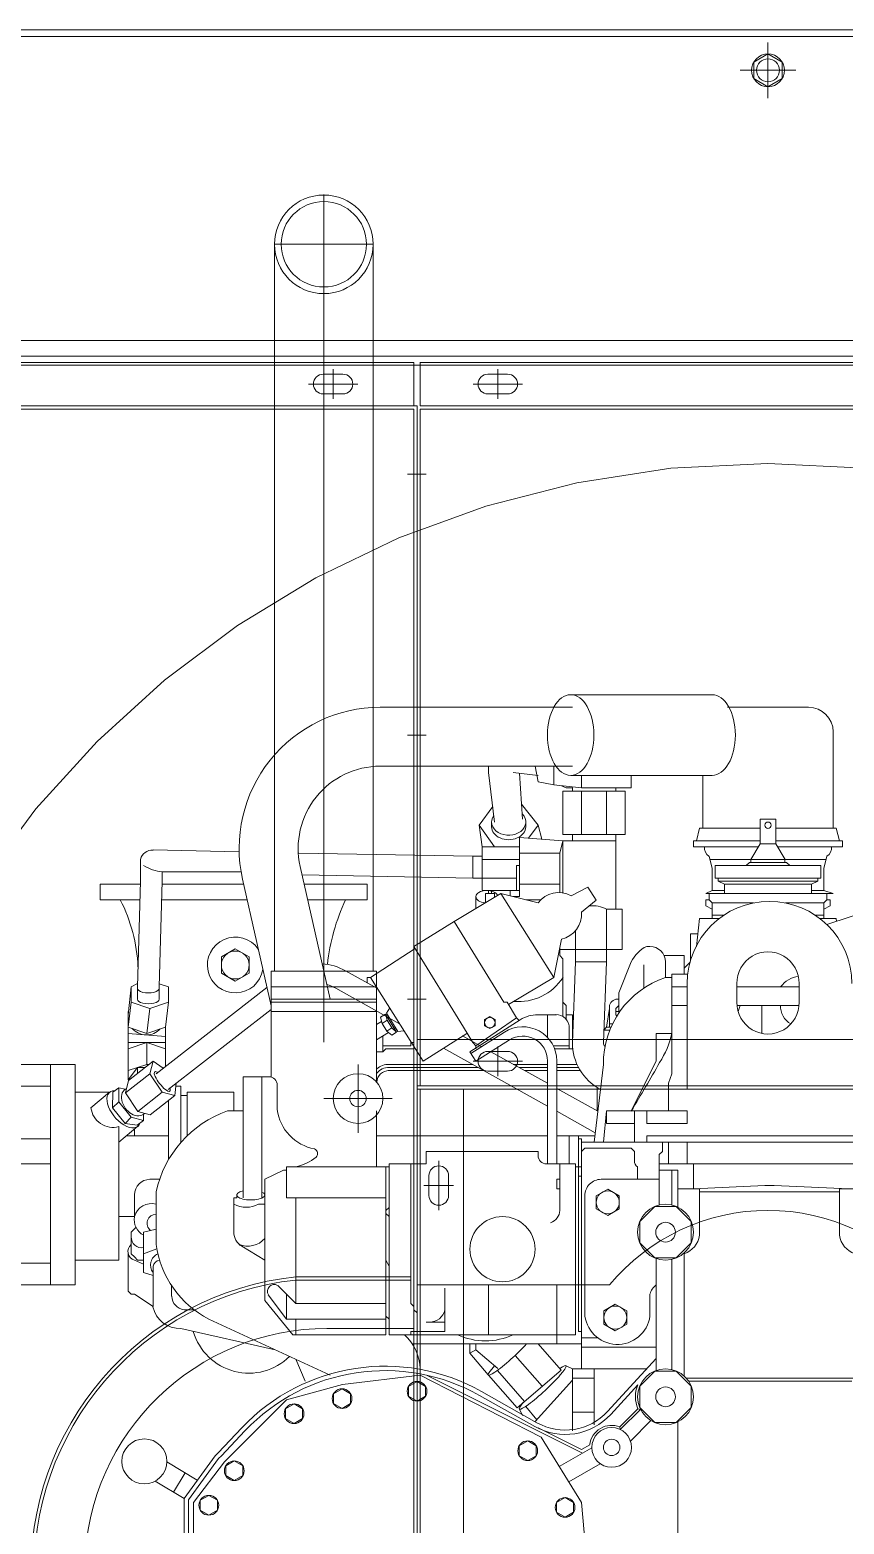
# Model space of a CAD drawing. Header units: metres. Extents: x 397906.3 to 397920.3, y 480840.8 to 480854.5.
# Drawn here: x 397917.403 to 397918.081, y 480842.768 to 480844.011 of the extents above; entities that cross this region are included whole.
import ezdxf

# ---------------------------------------------------------------- set-up
doc = ezdxf.new("R2010")
doc.units = ezdxf.units.M
doc.header["$MEASUREMENT"] = 0
for name, pattern in [('CENTER2', [1.125, 0.75, -0.125, 0.125, -0.125]), ('DASHEDX2', [1.5, 1, -0.5]), ('HIDDEN', [0.375, 0.25, -0.125])]:
    doc.linetypes.add(name, pattern=pattern)
for name, color, linetype, lineweight in [('02-ENGINE', 213, 'Continuous', 0), ('03-PIPA', 213, 'Continuous', 0), ('04-RADIATOR', 213, 'Continuous', 0), ('10-SKID-L', 213, 'Continuous', 0)]:
    doc.layers.add(name, color=color, linetype=linetype, lineweight=lineweight)

# ---------------------------------------------------------------- blocks, each defined once
blk = doc.blocks.new('WIP-Pump-F')
at = {"layer": '02-ENGINE'}
for p, q in [((-0.1937, 2.4589), (-0.0549, 2.4589)), ((-0.0396, 2.4467), (0.0398, 2.4467)), ((0.064, 2.4225), (0.064, 2.3278)), ((-0.2257, 2.3735), (-0.2287, 2.3888)), ((-0.2104, 2.3888), (-0.2104, 2.3705)), ((-0.1937, 2.3796), (-0.0549, 2.3796)), ((-0.1342, 2.3674), (-0.1342, 2.3796)), ((-0.2257, 2.3735), (-0.2104, 2.3705)), ((-0.2104, 2.3705), (-0.183, 2.3674)), ((-0.2013, 2.3217), (-0.2013, 2.3644)), ((-0.1403, 2.3644), (-0.2013, 2.3644)), ((-0.183, 2.3674), (-0.1342, 2.3674)), ((-0.183, 2.3217), (-0.183, 2.3644)), ((-0.1586, 2.3217), (-0.1586, 2.3644)), ((-0.1403, 2.3217), (-0.1403, 2.3644)), ((-0.244, 2.2607), (-0.244, 2.3187)), ((-0.244, 2.3187), (-0.2013, 2.3156)), ((-0.2013, 2.3217), (-0.1403, 2.3217)), ((-0.1494, 2.2485), (-0.1494, 2.3217)), ((-0.0671, 2.3278), (-0.0076, 2.3278)), ((0.0671, 2.3278), (0.0076, 2.3278)), ((-0.244, 2.3095), (-0.2806, 2.3095)), ((-0.2806, 2.2668), (-0.2806, 2.3095)), ((-0.244, 2.3034), (-0.2043, 2.3034)), ((-0.1494, 2.3156), (-0.2013, 2.3156)), ((-0.0732, 2.3156), (-0.0076, 2.3156)), ((-0.0732, 2.3095), (-0.0095, 2.3095)), ((0.0732, 2.3156), (0.0076, 2.3156)), ((0.0732, 2.3095), (0.0095, 2.3095)), ((-0.616, 2.276), (-0.616, 2.2973)), ((-0.2897, 2.3004), (-0.2897, 2.279)), ((-0.2897, 2.279), (-0.2897, 2.3004)), ((-0.2897, 2.3004), (-0.2806, 2.3004)), ((-0.2806, 2.2973), (-0.244, 2.2973)), ((-0.247, 2.2668), (-0.247, 2.2912)), ((-0.247, 2.2912), (-0.244, 2.2912)), ((-0.0549, 2.2882), (-0.0579, 2.3004)), ((-0.0572, 2.2973), (0.0572, 2.2973)), ((-0.0183, 2.2943), (0.0183, 2.2943)), ((0.0549, 2.2882), (0.0579, 2.3004)), ((-0.5947, 2.2851), (-0.5173, 2.2851)), ((-0.247, 2.279), (-0.2806, 2.279)), ((-0.247, 2.279), (-0.247, 2.2668)), ((0.0518, 2.279), (-0.0518, 2.279)), ((-0.0488, 2.276), (0.0488, 2.276)), ((0.0549, 2.2882), (0.0549, 2.2668)), ((-0.247, 2.2668), (-0.2806, 2.2668)), ((-0.2745, 2.2668), (-0.2745, 2.2638)), ((-0.2714, 2.2668), (-0.2714, 2.2638)), ((-0.061, 2.2638), (0.064, 2.2638)), ((-0.0579, 2.2638), (-0.0579, 2.2577)), ((-0.0549, 2.2668), (-0.0427, 2.2668)), ((-0.0427, 2.2729), (-0.0427, 2.2638)), ((-0.0427, 2.2729), (0.0427, 2.2729)), ((0.0427, 2.2729), (0.0427, 2.2638)), ((0.0549, 2.2668), (0.0427, 2.2668)), ((0.0579, 2.2638), (0.0579, 2.2577)), ((-0.1433, 2.2485), (-0.1586, 2.2485)), ((-0.1586, 2.1967), (-0.1586, 2.2485)), ((-0.1433, 2.2485), (-0.1433, 2.2089)), ((-0.061, 2.2577), (-0.0579, 2.2577)), ((-0.0579, 2.2577), (-0.0549, 2.2546)), ((0.0579, 2.2577), (0.0549, 2.2546)), ((0.0579, 2.2333), (0.1037, 2.2485)), ((-0.1891, 2.1967), (-0.1891, 2.2272)), ((-0.1433, 2.2089), (-0.2043, 2.2089)), ((-0.2013, 2.1997), (-0.2043, 2.2028)), ((-0.1159, 2.2119), (-0.1189, 2.2119)), ((-0.3843, 2.1875), (-0.4879, 2.1875)), ((-0.4879, 2.1875), (-0.4879, 2.1723)), ((-0.2013, 2.1429), (-0.2013, 2.1997)), ((-0.1921, 2.1174), (-0.1891, 2.1967)), ((-0.1891, 2.1967), (-0.1586, 2.1967)), ((-0.1616, 2.1174), (-0.1586, 2.1967)), ((-0.1464, 2.1662), (-0.1342, 2.1967)), ((-0.1006, 2.1967), (-0.1006, 2.1814)), ((-0.4879, 2.1723), (-0.3843, 2.1723)), ((-0.4879, 2.1723), (-0.4879, 2.1723)), ((-0.1006, 2.1814), (-0.0945, 2.1814)), ((-0.0793, 2.1723), (-0.0945, 2.1723)), ((-0.0793, 2.1753), (-0.0793, 2.0716)), ((-0.2013, 2.157), (-0.1982, 2.154)), ((-0.1464, 2.1662), (-0.1464, 2.1467)), ((-0.3757, 2.1454), (-0.3806, 2.1423)), ((-0.3806, 2.1424), (-0.3789, 2.1362)), ((-0.3646, 2.1277), (-0.3757, 2.1454)), ((-0.3757, 2.1454), (-0.374, 2.1393)), ((-0.3714, 2.1514), (-0.3746, 2.1462)), ((-0.3635, 2.1284), (-0.3746, 2.1462)), ((-0.3735, 2.1419), (-0.3724, 2.1427)), ((-0.2165, 2.1448), (-0.2165, 2.1226)), ((-0.1982, 2.154), (-0.1982, 2.1403)), ((-0.1555, 2.154), (-0.1555, 2.1326)), ((-0.1494, 2.1479), (-0.1464, 2.1479)), ((-0.0793, 2.154), (-0.0945, 2.154)), ((-0.5916, 2.094), (-0.5916, 2.1326)), ((-0.3843, 2.1351), (-0.3794, 2.1381)), ((-0.3843, 2.12), (-0.3726, 2.1274)), ((-0.3789, 2.1362), (-0.3742, 2.1288)), ((-0.374, 2.1393), (-0.3788, 2.1362)), ((-0.3693, 2.1319), (-0.3742, 2.1287)), ((-0.3694, 2.1246), (-0.3742, 2.1288)), ((-0.3693, 2.1319), (-0.374, 2.1393)), ((-0.3646, 2.1277), (-0.3694, 2.1246)), ((-0.3646, 2.1277), (-0.3693, 2.1319)), ((-0.3668, 2.1312), (-0.3657, 2.1319)), ((-0.3574, 2.1291), (-0.3635, 2.1284)), ((-0.1952, 2.1311), (-0.1952, 2.1113)), ((-0.1555, 2.1357), (-0.1527, 2.1357)), ((-0.6282, 2.1174), (-0.5916, 2.1174)), ((-0.5916, 2.1113), (-0.6099, 2.1174)), ((-0.3477, 2.1113), (-0.3477, 2.1174)), ((-0.1952, 2.1143), (-0.2104, 2.1143)), ((-0.1098, 2.1265), (-0.0945, 2.1265)), ((-0.1098, 2.1265), (-0.1098, 2.0991)), ((-0.6038, 2.0991), (-0.6069, 2.0869)), ((-0.5937, 2.0924), (-0.6038, 2.0991)), ((-0.3782, 2.1082), (-0.3843, 2.1082)), ((-0.3751, 2.1113), (-0.3782, 2.1082)), ((-0.3751, 2.1113), (-0.3477, 2.1113)), ((-0.1921, 2.1113), (-0.2095, 2.1113)), ((-0.1342, 2.0503), (-0.1098, 2.0991)), ((-0.7045, 1.8795), (-0.7045, 2.096)), ((-0.7045, 2.096), (-0.6801, 2.096)), ((-0.6801, 1.8795), (-0.6801, 2.096)), ((-0.5947, 2.0686), (-0.6069, 2.0869)), ((-0.4899, 2.0838), (-0.5154, 2.0838)), ((-0.5154, 2.0838), (-0.5154, 1.9649)), ((-0.4971, 2.0838), (-0.4971, 1.9649)), ((-0.1708, 2.0198), (-0.1616, 2.096)), ((-0.6278, 2.0802), (-0.6309, 2.068)), ((-0.6282, 2.0808), (-0.6278, 2.0802)), ((-0.5947, 2.0686), (-0.5825, 2.0655)), ((-0.581, 2.0776), (-0.5825, 2.0655)), ((-0.5764, 2.0747), (-0.5764, 2.0198)), ((-0.5703, 2.0686), (-0.5703, 2.0259)), ((-0.5703, 2.0686), (-0.5245, 2.0686)), ((-0.5245, 2.0686), (-0.5245, 2.0503)), ((-0.4818, 2.0758), (-0.4818, 2.0518)), ((-0.6187, 2.0497), (-0.6309, 2.068)), ((-0.5703, 2.0655), (-0.5764, 2.0655)), ((-0.6187, 2.0497), (-0.6065, 2.0466)), ((-0.5306, 2.0503), (-0.5154, 2.0503)), ((-0.3843, 1.9954), (-0.3843, 2.0503)), ((-0.1189, 2.0381), (-0.1189, 2.0503)), ((-0.0793, 2.0381), (-0.0793, 2.0503)), ((-0.6374, 1.9039), (-0.6374, 2.035)), ((-0.186, 1.8338), (-0.186, 2.0259)), ((-0.0793, 2.0381), (-0.1189, 2.0381)), ((-0.1189, 2.0259), (0.122, 2.0259)), ((-0.3355, 1.9984), (-0.3355, 2.0106)), ((-0.3355, 2.0106), (-0.2257, 2.0106)), ((-0.183, 2.0228), (-0.183, 1.8338)), ((-0.1311, 2.0106), (-0.1311, 2.0015)), ((-0.1067, 2.0076), (-0.1037, 2.0106)), ((-0.1037, 2.0106), (-0.1037, 2.0198)), ((-0.4727, 1.9954), (-0.3721, 1.9954)), ((-0.4727, 1.9954), (-0.4727, 1.9649)), ((-0.3721, 1.9984), (-0.3355, 1.9984)), ((-0.1281, 1.9954), (-0.1281, 1.9832)), ((-0.1067, 2.0076), (-0.1067, 1.9581)), ((-0.6069, 1.9832), (-0.5974, 1.9832)), ((-0.4757, 1.9923), (-0.4727, 1.9923)), ((-0.2043, 1.9832), (-0.2074, 1.9832)), ((-0.2074, 1.9832), (-0.2074, 1.974)), ((-0.0945, 1.9581), (-0.0945, 1.9923)), ((-0.6221, 1.9466), (-0.6221, 1.9679)), ((-0.6008, 1.971), (-0.6008, 1.9192)), ((-0.5215, 1.9679), (-0.5215, 1.9649)), ((-0.2074, 1.974), (-0.2043, 1.974)), ((-0.0671, 1.9283), (-0.0671, 1.9743)), ((0.0701, 1.9283), (0.0701, 1.9743)), ((-0.5245, 1.9649), (-0.5245, 1.9313)), ((-0.5245, 1.9649), (-0.5215, 1.9649)), ((-0.5001, 1.9588), (-0.494, 1.9588)), ((-0.4635, 1.8612), (-0.4635, 1.9649)), ((-0.6206, 1.9359), (-0.6252, 1.9313)), ((-0.5167, 1.9175), (-0.494, 1.9039)), ((-0.0823, 1.91), (-0.0823, 1.7902)), ((-0.6374, 1.9039), (-0.6801, 1.9039)), ((-0.6221, 1.9039), (-0.613, 1.9)), ((-0.1098, 1.9055), (-0.1098, 1.7956)), ((-0.0945, 1.7965), (-0.0945, 1.9046)), ((-0.5855, 1.8684), (-0.5855, 1.8787)), ((-0.4814, 1.8791), (-0.4635, 1.8612)), ((-0.4635, 1.8876), (-0.3507, 1.8876)), ((-0.4635, 1.8843), (-0.3507, 1.8843)), ((-0.2745, 1.8307), (-0.2745, 1.8795)), ((-0.2074, 1.8795), (-0.2074, 1.8216)), ((-0.494, 1.8643), (-0.4666, 1.8307)), ((-0.4906, 1.8698), (-0.4727, 1.846)), ((-0.4727, 1.8704), (-0.4727, 1.846)), ((-0.1159, 1.8704), (-0.1159, 1.849)), ((-0.4635, 1.8307), (-0.4635, 1.846)), ((-0.186, 1.8338), (-0.183, 1.8338)), ((-0.4637, 1.8066), (-0.4544, 1.785)), ((-0.2481, 1.8104), (-0.2216, 1.7802)), ((-0.1098, 1.8185), (-0.183, 1.8185)), ((-0.2657, 1.7956), (-0.2391, 1.7652)), ((-0.1921, 1.7972), (-0.1921, 1.7362)), ((-0.135, 1.7262), (-0.1149, 1.7463)), ((-0.1455, 1.7401), (-0.145, 1.7375)), ((-0.2049, 1.7014), (-0.173, 1.7197)), ((-0.5902, 1.7058), (-0.5603, 1.6878)), ((-0.1647, 1.704), (-0.1955, 1.6863)), ((-0.5837, 1.6761), (-0.5723, 1.695)), ((-0.6016, 1.6869), (-0.5733, 1.6699))]:
    blk.add_line(p, q, dxfattribs=at)
for points in [[(-0.1921, 2.4467), (-0.3807, 2.4467, 0.480625), (-0.5159, 2.2777), (-0.4879, 2.1536)], [(-0.1921, 2.3888), (-0.3807, 2.3888, 0.480625), (-0.4593, 2.2904), (-0.43, 2.1601)], [(-0.2104, 2.1814), (-0.2028, 2.219, 0.371944), (-0.183, 2.2455), (-0.1687, 2.2571), (-0.1769, 2.2699), (-0.1934, 2.2616, 0.371944), (-0.2257, 2.2546), (-0.2623, 2.2638)], [(-0.4378, 2.1949, -0.107226), (-0.4149, 2.1879), (-0.3834, 2.1704)], [(-0.4332, 2.1744, -0.064512), (-0.4244, 2.1709), (-0.3618, 2.136)], [(-0.2077, 2.1448), (-0.2259, 2.1448, 0.142638), (-0.2432, 2.1398), (-0.2928, 2.1082), (-0.2867, 2.0991)], [(-0.2074, 1.9984), (-0.2074, 2.0996, 0.591818), (-0.2586, 2.1278), (-0.2916, 2.1068)], [(-0.2165, 1.9984), (-0.2165, 2.0996, 0.591818), (-0.2537, 2.1201), (-0.2867, 2.0991)], [(-0.7045, 2.096), (-0.8112, 2.096), (-0.8112, 2.0655, -0.053419), (-0.7472, 2.0747), (-0.7045, 2.0747)], [(-0.1891, 1.9984), (-0.2176, 1.9984, -0.414214), (-0.2257, 2.0065), (-0.2257, 2.0106)], [(-0.1799, 1.8521), (-0.1799, 1.9671, -0.414214), (-0.1638, 1.9832), (-0.1067, 1.9832)], [(-0.7045, 1.8795), (-0.8112, 1.8795), (-0.8112, 1.91, 0.053419), (-0.7472, 1.9009), (-0.7045, 1.9009)], [(-0.5733, 1.5623), (-0.5733, 1.6698), (-0.5428, 1.7118), (-0.5398, 1.7148), (-0.5166, 1.7393, -0.343868), (-0.2812, 1.7749), (-0.2268, 1.7443, 0.348468), (-0.1575, 1.7553), (-0.1098, 1.8074)], [(-0.1278, 1.7814), (-0.1544, 1.7524, -0.348468), (-0.2289, 1.7405), (-0.2833, 1.7711, 0.343868), (-0.5135, 1.7363), (-0.5367, 1.7118), (-0.5396, 1.709), (-0.5691, 1.6685), (-0.5691, 1.5623)]]:
    blk.add_lwpolyline(points, format="xyb", dxfattribs=at)
for points in [[(-0.2745, 2.3827), (-0.2745, 2.3888)], [(-0.2684, 2.3339), (-0.2745, 2.3827)], [(-0.2501, 2.3827), (-0.2257, 2.3796)], [(-0.2409, 2.3369), (-0.2439, 2.3819)], [(-0.183, 2.3674), (-0.183, 2.3796)], [(-0.064, 2.3796), (-0.064, 2.3278)], [(-0.1982, 2.3674), (-0.2026, 2.3696)], [(-0.1921, 2.3674), (-0.1982, 2.3674)], [(-0.1921, 2.3674), (-0.1921, 2.3644)], [(-0.1494, 2.3674), (-0.1494, 2.3644)], [(-0.2703, 2.3493), (-0.2836, 2.3308)], [(-0.2257, 2.3308), (-0.2419, 2.3514)], [(-0.2714, 2.3339), (-0.2714, 2.3294)], [(-0.2379, 2.3339), (-0.2379, 2.3294)], [(0.0076, 2.3369), (-0.0076, 2.3369)], [(-0.0076, 2.3369), (-0.0076, 2.3126)], [(0.0076, 2.3369), (0.0076, 2.3126)], [(-0.2806, 2.3095), (-0.2836, 2.3308), (-0.2684, 2.3095)], [(-0.2222, 2.3171), (-0.2257, 2.3308), (-0.2353, 2.318)], [(-0.1921, 2.3156), (-0.1921, 2.3217)], [(-0.0671, 2.3278), (-0.0701, 2.3156)], [(0.0671, 2.3278), (0.0701, 2.3156)], [(-0.6038, 2.3065), (-0.5192, 2.3047)], [(-0.4605, 2.3034), (-0.2897, 2.3004)], [(-0.2013, 2.3156), (-0.2043, 2.3034), (-0.2043, 2.2647)], [(-0.2013, 2.2644), (-0.2013, 2.3156)], [(-0.0732, 2.3095), (-0.0732, 2.3156)], [(-0.0076, 2.3126), (-0.0168, 2.2973)], [(0.0076, 2.3126), (-0.0076, 2.3126)], [(0.0076, 2.3126), (0.0168, 2.2973)], [(0.0732, 2.3095), (0.0732, 2.3156)], [(0.0518, 2.2912), (-0.0518, 2.2912)], [(-0.0518, 2.2912), (-0.0518, 2.279)], [(-0.0183, 2.2943), (-0.0213, 2.2912)], [(-0.0167, 2.2973), (-0.0167, 2.2943)], [(0.0167, 2.2973), (0.0167, 2.2943)], [(0.0183, 2.2943), (0.0213, 2.2912)], [(0.0518, 2.2912), (0.0518, 2.279)], [(-0.6191, 2.1723), (-0.616, 2.276)], [(-0.5977, 2.1723), (-0.5947, 2.276), (-0.5947, 2.2851)], [(-0.4574, 2.2821), (-0.2897, 2.279)], [(-0.2897, 2.279), (-0.2806, 2.279)], [(-0.0549, 2.2882), (-0.0549, 2.2668), (-0.061, 2.2638)], [(-0.0488, 2.279), (-0.0488, 2.276)], [(-0.0427, 2.2729), (-0.0488, 2.276)], [(0.0427, 2.2729), (0.0488, 2.276)], [(0.0488, 2.279), (0.0488, 2.276)], [(-0.6161, 2.2729), (-0.6557, 2.2729)], [(-0.6557, 2.2729), (-0.6557, 2.2577)], [(-0.5148, 2.2729), (-0.5947, 2.2729)], [(-0.3934, 2.2729), (-0.4554, 2.2729)], [(-0.3934, 2.2729), (-0.3934, 2.2577)], [(-0.2623, 2.2638), (-0.308, 2.2363)], [(-0.2867, 2.2491), (-0.2867, 2.2607)], [(-0.2684, 2.2601), (-0.2684, 2.2638), (-0.2775, 2.2638), (-0.2775, 2.2547)], [(-0.2623, 2.2638), (-0.2104, 2.1814)], [(-0.2531, 2.2615), (-0.2531, 2.2668)], [(-0.2501, 2.2607), (-0.244, 2.2607)], [(-0.247, 2.2668), (-0.244, 2.2668)], [(-0.244, 2.2729), (-0.2043, 2.2729)], [(0.0549, 2.2668), (0.064, 2.2638)], [(-0.6166, 2.2577), (-0.6557, 2.2577)], [(-0.5947, 2.2577), (-0.5113, 2.2577)], [(-0.452, 2.2577), (-0.3934, 2.2577)], [(-0.2379, 2.2577), (-0.223, 2.2577)], [(-0.061, 2.2577), (-0.061, 2.2516), (-0.0549, 2.2485)], [(-0.0141, 2.2546), (-0.0549, 2.2546)], [(-0.0549, 2.2546), (-0.0549, 2.2394)], [(0.0549, 2.2546), (0.0171, 2.2546)], [(0.061, 2.2577), (0.061, 2.2516), (0.0549, 2.2485)], [(0.0549, 2.2546), (0.0549, 2.2394)], [(0.0579, 2.2577), (0.061, 2.2577)], [(-0.308, 2.2363), (-0.3477, 2.2119)], [(-0.308, 2.2363), (-0.2592, 2.157), (-0.2562, 2.157), (-0.247, 2.1418), (-0.2443, 2.1391)], [(-0.0671, 2.2394), (-0.0701, 2.2119)], [(-0.0478, 2.2394), (-0.0671, 2.2394)], [(-0.0435, 2.2424), (-0.0549, 2.2424)], [(0.0466, 2.2424), (0.0549, 2.2424)], [(0.0671, 2.2394), (0.0508, 2.2394)], [(0.0671, 2.2394), (0.0674, 2.2364)], [(-0.0762, 2.1973), (-0.0762, 2.2241), (-0.0688, 2.2241)], [(-0.3463, 2.2097), (-0.3903, 2.1814)], [(-0.2867, 2.1113), (-0.2867, 2.1143), (-0.2897, 2.1174), (-0.2989, 2.1326), (-0.3477, 2.2119)], [(-0.2043, 2.2028), (-0.2043, 2.2114)], [(-0.1019, 2.2028), (-0.0823, 2.2028), (-0.0823, 2.1845)], [(-0.3843, 2.1875), (-0.3843, 2.0786)], [(-0.122, 2.1936), (-0.122, 2.171)], [(-0.0765, 2.1964), (-0.0823, 2.1906)], [(-0.6282, 2.1448), (-0.6282, 2.1326), (-0.6099, 2.1265), (-0.5916, 2.1326), (-0.5886, 2.157), (-0.5886, 2.1723), (-0.5976, 2.175)], [(-0.6282, 2.1448), (-0.6252, 2.1723), (-0.6252, 2.157)], [(-0.6191, 2.1753), (-0.6252, 2.1723)], [(-0.6191, 2.1723), (-0.6191, 2.1601)], [(-0.6008, 2.0869), (-0.492, 2.1715)], [(-0.5977, 2.1723), (-0.5977, 2.1601)], [(-0.4879, 2.0838), (-0.4879, 2.1723)], [(-0.3934, 2.1814), (-0.3934, 2.176)], [(-0.3903, 2.1814), (-0.3934, 2.1814)], [(-0.3903, 2.1814), (-0.3385, 2.0991)], [(-0.2104, 2.1814), (-0.2548, 2.1548)], [(-0.0976, 2.0503), (-0.0976, 2.0777), (-0.0945, 2.0869), (-0.0945, 2.1845)], [(-0.0945, 2.1845), (-0.0788, 2.1845)], [(-0.0305, 2.157), (-0.0305, 2.1753)], [(0.0305, 2.1723), (-0.0305, 2.1723)], [(0.0305, 2.157), (0.0305, 2.1753)], [(-0.6282, 2.1326), (-0.6252, 2.157), (-0.6069, 2.1509)], [(-0.6099, 2.1265), (-0.6069, 2.1509), (-0.5886, 2.157)], [(-0.4879, 2.1601), (-0.3843, 2.1601)], [(-0.3843, 2.157), (-0.4879, 2.157)], [(-0.5916, 2.1235), (-0.6282, 2.1265), (-0.6282, 2.1479), (-0.6282, 2.1174), (-0.6282, 2.1265)], [(-0.5888, 2.0715), (-0.4879, 2.1499)], [(-0.4879, 2.1479), (-0.4361, 2.1479)], [(-0.4361, 2.1479), (-0.3843, 2.1479)], [(-0.2867, 2.1143), (-0.247, 2.1418)], [(-0.1982, 2.1448), (-0.1921, 2.1448)], [(-0.1921, 2.1448), (-0.1921, 2.1113)], [(-0.1586, 2.1326), (-0.1555, 2.1509)], [(-0.1464, 2.154), (-0.1494, 2.1509), (-0.1494, 2.1448), (-0.1483, 2.1437)], [(0.0304, 2.154), (-0.0305, 2.154)], [(-0.0294, 2.1481), (-0.0274, 2.154)], [(-0.0061, 2.1264), (-0.0061, 2.154)], [(-0.1541, 2.1326), (-0.1586, 2.1326), (-0.1612, 2.1296)], [(-0.1554, 2.1296), (-0.1612, 2.1296)], [(-0.6282, 2.0808), (-0.6282, 2.1113), (-0.6099, 2.1174), (-0.6099, 2.096), (-0.6077, 2.096)], [(-0.6282, 2.1113), (-0.6282, 2.1174), (-0.6282, 2.0899)], [(-0.3782, 2.1239), (-0.3782, 2.1082)], [(-0.3782, 2.1143), (-0.3507, 2.1143), (-0.3507, 2.1174), (-0.3477, 2.1174)], [(0.1555, 1.8795), (0.3477, 1.8795), (0.3477, 2.1204), (-0.3446, 2.1204), (-0.3446, 1.8795), (-0.1555, 1.8795)], [(-0.2958, 2.1265), (-0.3385, 2.0991)], [(-0.2999, 2.1239), (-0.2811, 2.1134)], [(-0.6282, 2.0808), (-0.6282, 2.1113)], [(-0.6278, 2.0802), (-0.6038, 2.0991)], [(-0.3185, 2.1119), (-0.2165, 2.0551)], [(-0.272, 2.1084), (-0.2165, 2.0775)], [(-0.6309, 2.068), (-0.6069, 2.0869)], [(-0.6282, 2.0899), (-0.6191, 2.093), (-0.6099, 2.096)], [(-0.6116, 2.093), (-0.6191, 2.093), (-0.6282, 2.0808)], [(-0.6191, 2.093), (-0.6191, 2.0869)], [(-0.279, 2.0899), (-0.3728, 2.0899)], [(-0.372, 2.096), (-0.29, 2.096)], [(-0.372, 2.093), (-0.2845, 2.093)], [(-0.372, 2.093), (-0.2845, 2.093)], [(-0.2501, 2.096), (-0.2165, 2.096)], [(-0.244, 2.093), (-0.2165, 2.093)], [(-0.2389, 2.0899), (-0.2165, 2.0899)], [(-0.2074, 2.096), (-0.1875, 2.096)], [(-0.2074, 2.093), (-0.186, 2.093)], [(-0.2074, 2.0899), (-0.1843, 2.0899)], [(-0.6801, 2.0686), (-0.6465, 2.0686)], [(-0.6465, 2.0686), (-0.6648, 2.0533)], [(-0.6374, 2.0594), (-0.6435, 2.0533), (-0.6434, 2.0686), (-0.6374, 2.0731)], [(-0.613, 2.0472), (-0.613, 2.0411), (-0.6252, 2.0442), (-0.6374, 2.0594), (-0.6374, 2.0731), (-0.6313, 2.0716)], [(-0.6187, 2.0497), (-0.5947, 2.0686)], [(-0.5764, 2.0747), (-0.5814, 2.0747)], [(-0.2074, 2.0724), (-0.1672, 2.05)], [(-0.1677, 2.0503), (-0.1677, 2.0734)], [(-0.6065, 2.0466), (-0.5825, 2.0655)], [(-0.5886, 2.0607), (-0.5886, 2.0025)], [(-0.6252, 2.0442), (-0.6313, 2.0381), (-0.6435, 2.0533)], [(-0.613, 2.0411), (-0.6194, 2.0364), (-0.6313, 2.0381)], [(-0.2074, 2.05), (-0.1697, 2.029)], [(-0.1586, 2.0503), (-0.1616, 2.0198)], [(-0.1311, 2.0381), (-0.1586, 2.0381), (-0.1586, 2.0503)], [(-0.0793, 2.0503), (-0.1586, 2.0503)], [(-0.1311, 2.0503), (-0.1311, 2.0198)], [(-0.6188, 2.0353), (-0.6374, 2.0198)], [(-0.63, 2.0259), (-0.5886, 2.0259)], [(-0.6221, 2.0259), (-0.6221, 2.0325)], [(-0.3843, 2.0259), (-0.2165, 2.0259)], [(-0.2074, 2.0259), (-0.1708, 2.0259)], [(-0.1952, 2.0259), (-0.1952, 1.9984)], [(-0.1189, 2.0259), (-0.1189, 2.0198)], [(-0.8112, 2.0228), (-0.7045, 2.0228)], [(-0.183, 2.0228), (-0.186, 2.0228), (-0.186, 1.9954)], [(0.3477, 2.0198), (-0.183, 2.0198)], [(-0.1311, 2.0106), (-0.1342, 2.0137), (-0.1799, 2.0137), (-0.183, 2.0106)], [(-0.0976, 2.0198), (-0.0976, 1.9984)], [(-0.0793, 2.0198), (-0.0793, 1.9984)], [(-0.7045, 1.9984), (-0.8112, 1.9984)], [(-0.3751, 1.9649), (-0.3751, 1.9954)], [(-0.3721, 1.8795), (-0.3721, 1.8307), (-0.3721, 1.9984)], [(-0.3446, 1.8521), (-0.3477, 1.8551), (-0.3477, 1.8582), (-0.3507, 1.8612), (-0.3507, 1.9984)], [(-0.2043, 1.9527), (-0.2043, 1.9984)], [(-0.1891, 1.9984), (-0.1891, 1.8307)], [(-0.1891, 1.9954), (-0.186, 1.9954)], [(-0.186, 1.9954), (-0.183, 1.9954)], [(0.1098, 1.9984), (-0.1067, 1.9984)], [(-0.003, 1.9771), (-0.0732, 1.974), (-0.0732, 1.9984)], [(-0.494, 1.9832), (-0.4757, 1.9923)], [(-0.494, 1.8643), (-0.494, 1.9832), (-0.494, 1.971)], [(-0.186, 1.9862), (-0.183, 1.9862)], [(-0.0884, 1.9559), (-0.0884, 1.9923), (-0.1067, 1.9923)], [(-0.0671, 1.974), (-0.0884, 1.974)], [(-0.0671, 1.971), (0.0701, 1.971)], [(-0.003, 1.9771), (0.0061, 1.9771), (0.0793, 1.974), (0.0915, 1.974), (0.0701, 1.974)], [(-0.3751, 1.9649), (-0.4727, 1.9649)], [(-0.3751, 1.9649), (-0.3751, 1.9283)], [(-0.3721, 1.9557), (-0.3751, 1.9527)], [(-0.6374, 1.9466), (-0.6221, 1.9466)], [(-0.3751, 1.9496), (-0.3721, 1.9466)], [(-0.6252, 1.9313), (-0.6252, 1.91), (-0.6221, 1.907), (-0.6191, 1.9039), (-0.613, 1.9039)], [(-0.6008, 1.9344), (-0.613, 1.9313), (-0.613, 1.91)], [(-0.613, 1.9313), (-0.613, 1.8917)], [(-0.3751, 1.8612), (-0.3751, 1.9283)], [(-0.6282, 1.9102), (-0.6282, 1.8734), (-0.6252, 1.8704), (-0.6221, 1.8704), (-0.6038, 1.8582)], [(-0.6001, 1.9151), (-0.613, 1.91), (-0.613, 1.8917), (-0.6038, 1.8887)], [(-0.6038, 1.8978), (-0.6038, 1.8582)], [(-0.3751, 1.9039), (-0.3721, 1.8978)], [(-0.7045, 1.8795), (-0.6801, 1.8795)], [(-0.3477, 1.8307), (-0.3477, 1.8856)], [(-0.3172, 1.8765), (-0.3172, 1.8429)], [(-0.5733, 1.8551), (-0.5635, 1.8551)], [(-0.3751, 1.8612), (-0.4635, 1.8612)], [(-0.3751, 1.846), (-0.3751, 1.8612)], [(-0.3751, 1.849), (-0.3721, 1.846)], [(-0.5764, 1.8368), (-0.4838, 1.8159)], [(-0.5489, 1.846), (-0.43, 1.7911)], [(-0.3751, 1.846), (-0.4727, 1.846)], [(-0.3477, 1.8368), (-0.433, 1.8368)], [(-0.3751, 1.846), (-0.3751, 1.8307)], [(-0.3507, 1.8307), (-0.3507, 1.8338), (-0.3172, 1.8338), (-0.3172, 1.8429), (-0.3355, 1.8429)], [(-0.3507, 1.8307), (-0.3507, 1.8338)], [(-0.183, 1.7972), (-0.183, 1.8338)], [(-0.3751, 1.8307), (-0.4666, 1.8307)], [(-0.1891, 1.8307), (-0.3721, 1.8307)], [(-0.3492, 1.8216), (-0.183, 1.8216)], [(-0.2746, 1.7914), (-0.2929, 1.8127), (-0.2929, 1.8216)], [(-0.2654, 1.7975), (-0.2868, 1.8158), (-0.2868, 1.8216)], [(-0.2257, 1.8216), (-0.2032, 1.7959), (-0.2464, 1.759), (-0.2745, 1.7911)], [(-0.1672, 1.8277), (-0.183, 1.8277)], [(-0.2929, 1.8127), (-0.2868, 1.8158)], [(-0.183, 1.666), (-0.2226, 1.7301), (-0.3416, 1.7911), (-0.4178, 1.7819), (-0.4727, 1.7667), (-0.5337, 1.7057), (-0.5642, 1.666), (-0.5642, 1.4953), (-0.4727, 1.3977), (-0.3416, 1.3733), (-0.2501, 1.4129), (-0.1708, 1.5258), (-0.183, 1.666), (-0.183, 1.666)], [(-0.1822, 1.7144), (-0.3353, 1.791)], [(-0.1982, 1.8002), (-0.1921, 1.7972)], [(-0.1192, 1.7972), (-0.1921, 1.7972)], [(-0.1708, 1.7972), (-0.1708, 1.7423)], [(-0.1921, 1.786), (-0.2287, 1.7453)], [(-0.1708, 1.788), (-0.1921, 1.788)], [(0.0832, 1.788), (-0.0802, 1.788)], [(-0.0778, 1.785), (0.0823, 1.785)], [(-0.2377, 1.7603), (-0.2271, 1.7471)], [(-0.244, 1.7575), (-0.2409, 1.7514)], [(-0.1708, 1.7545), (-0.1921, 1.7545)], [(-0.1455, 1.7401), (-0.1278, 1.7579)], [(-0.145, 1.7375), (-0.1251, 1.7574), (-0.1278, 1.7579)], [(-0.2257, 1.7392), (-0.183, 1.7179), (-0.175, 1.7227)], [(-0.0884, 1.3214), (-0.0884, 1.7453)], [(-0.4727, 1.3977), (-0.3416, 1.3733), (-0.2501, 1.4129), (-0.1708, 1.5258), (-0.183, 1.666), (-0.2226, 1.7301)]]:
    blk.add_lwpolyline(points, dxfattribs=at)
for points in [[(-0.5093, 2.2015), (-0.523, 2.2095), (-0.5367, 2.2015), (-0.5367, 2.1857), (-0.523, 2.1778), (-0.5093, 2.1857)], [(-0.2679, 2.14), (-0.2731, 2.1429), (-0.2782, 2.14), (-0.2782, 2.134), (-0.2731, 2.1311), (-0.2679, 2.134)], [(-0.1461, 1.9541), (-0.1573, 1.9476), (-0.1686, 1.9541), (-0.1686, 1.9671), (-0.1573, 1.9736), (-0.1461, 1.9671)], [(-0.0754, 1.9418), (-0.0902, 1.9566), (-0.1111, 1.9566), (-0.1258, 1.9418), (-0.1258, 1.9209), (-0.1111, 1.9061), (-0.0902, 1.9061), (-0.0754, 1.9209)], [(-0.1386, 1.8409), (-0.1499, 1.8344), (-0.1611, 1.8409), (-0.1611, 1.854), (-0.1499, 1.8605), (-0.1386, 1.854)], [(-0.0754, 1.7802), (-0.0902, 1.7949), (-0.1111, 1.7949), (-0.1258, 1.7802), (-0.1258, 1.7593), (-0.1111, 1.7445), (-0.0902, 1.7445), (-0.0754, 1.7593)], [(-0.4182, 1.7776), (-0.4265, 1.7727), (-0.4265, 1.763), (-0.4182, 1.7582), (-0.4098, 1.763), (-0.4098, 1.7727)], [(-0.3446, 1.7848), (-0.353, 1.7799), (-0.353, 1.7702), (-0.3446, 1.7654), (-0.3362, 1.7702), (-0.3362, 1.7799)], [(-0.4653, 1.7628), (-0.4737, 1.7579), (-0.4737, 1.7483), (-0.4653, 1.7434), (-0.4569, 1.7483), (-0.4569, 1.7579)], [(-0.2359, 1.7264), (-0.2443, 1.7216), (-0.2443, 1.7119), (-0.2359, 1.7071), (-0.2275, 1.7119), (-0.2275, 1.7216)], [(-0.524, 1.7068), (-0.5324, 1.702), (-0.5324, 1.6923), (-0.524, 1.6874), (-0.5156, 1.6923), (-0.5156, 1.702)], [(-0.549, 1.6729), (-0.5574, 1.6681), (-0.5574, 1.6584), (-0.549, 1.6536), (-0.5406, 1.6584), (-0.5406, 1.6681)], [(-0.1992, 1.6708), (-0.2076, 1.666), (-0.2076, 1.6563), (-0.1992, 1.6514), (-0.1908, 1.6563), (-0.1908, 1.666)]]:
    blk.add_lwpolyline(points, close=True, dxfattribs=at)
at = {"layer": '02-ENGINE', "linetype": 'CENTER2', "ltscale": 10}
for points in [[(-0.4025, 2.0289), (-0.4025, 2.096)], [(-0.4361, 2.0625), (-0.369, 2.0625)]]:
    blk.add_lwpolyline(points, dxfattribs=at)
at = {"layer": '02-ENGINE', "linetype": 'DASHEDX2', "ltscale": 50}
blk.add_circle((0, 1.7545), 0.9315, dxfattribs=at)
at = {"layer": '02-ENGINE'}
for centre, radius in [((0, 2.3308), 0.00314), ((-0.523, 2.1936), 0.0137), ((-0.2731, 2.137), 0.00513), ((-0.4025, 2.0625), 0.0244), ((-0.4025, 2.0625), 0.00806), ((-0.1573, 1.9606), 0.0113), ((-0.1006, 1.9313), 0.0274), ((-0.2607, 1.9146), 0.032), ((-0.1006, 1.9313), 0.00968), ((-0.1499, 1.8475), 0.0113), ((-0.1006, 1.7697), 0.0274), ((-0.4182, 1.7679), 0.00968), ((-0.3446, 1.7751), 0.00968), ((-0.1006, 1.7697), 0.00968), ((-0.4653, 1.7531), 0.00968), ((-0.1535, 1.72), 0.0195), ((-0.6123, 1.7063), 0.0221), ((-0.2359, 1.7168), 0.00968), ((-0.1535, 1.72), 0.00806), ((-0.524, 1.6971), 0.00968), ((-0.549, 1.6632), 0.00968), ((-0.1992, 1.6611), 0.00968)]:
    blk.add_circle(centre, radius, dxfattribs=at)
for centre, radius, start, end in [((0.0398, 2.4225), 0.0242, 0, 90), ((-0.6042, 2.2943), 0.0122, 88.0896, 165.7075), ((-0.0518, 2.3091), 0.0107, 177.8151, 235.1067), ((0.0518, 2.3091), 0.0107, 304.8933, 2.1849), ((-0.5901, 2.3293), 0.0445, 239.0362, 264.0939), ((-0.7793, 2.1847), 0.1609, 2.4926, 26.9662), ((-0.2272, 2.1705), 0.2068, 155.0666, 173.4063), ((-0.1719, 2.2237), 0.0281, 61.6979, 96.9267), ((0.0015, 2.1753), 0.0808, 0, 180), ((-0.523, 2.1936), 0.0274, 34.7346, 350.6262), ((-0.1058, 2.1835), 0.0313, 114.8439, 155.1561), ((-0.1159, 2.1967), 0.0152, 0, 90), ((0, 2.176), 0.0305, 358.6776, 181.3224), ((-0.2451, 2.21), 0.0524, 265.0119, 326.8834), ((-0.0724, 2.0968), 0.0892, 108.4349, 180.4897), ((0.0351, 2.1538), 0.0293, 100.4726, 140.8446), ((-0.1473, 2.1516), 0.00857, 83.7761, 163.6041), ((0, 2.1563), 0.0305, 178.6776, 1.3224), ((-0.2081, 2.1319), 0.013, 356.692, 91.8247), ((0.0326, 2.1534), 0.0204, 178.4152, 240.1439), ((-0.6103, 2.1436), 0.0186, 221.4716, 317.2134), ((-0.1403, 2.1174), 0.0518, 180, 241.9275), ((-0.1566, 2.1174), 0.00503, 180.4864, 227.2772), ((-0.1776, 2.1441), 0.0849, 327.0117, 348.0849), ((-1.9557, 3.1468), 2.1261, 328.9525, 330.4362), ((-0.4899, 2.0758), 0.00806, 0, 90), ((-0.3724, 2.0781), 0.0179, 88.175, 131.242), ((-0.3724, 2.0781), 0.0149, 88.175, 142.5918), ((-0.3724, 2.0781), 0.0118, 88.175, 177.4937), ((-0.6432, 2.0559), 0.0217, 186.8719, 285.7078), ((-0.4951, 1.9482), 0.1081, 109.1951, 167.812), ((-0.4371, 2.0573), 0.045, 187.0017, 259.6425), ((-0.4472, 2.0084), 0.00501, 317.4249, 67.319), ((-0.4751, 2.0453), 0.0512, 283.0494, 308.1203), ((-0.1247, 2.0009), 0.00645, 174.6439, 238.4862), ((-0.6065, 1.9676), 0.0156, 91.3001, 178.6999), ((-0.6053, 1.942), 0.0174, 74.7449, 164.7449), ((-0.5123, 1.9817), 0.0259, 241.9275, 298.0725), ((-0.2184, 1.9538), 0.0142, 290.5466, 355.7136), ((0, 1.7509), 0.2018, 39.5978, 140.4022), ((-0.6053, 1.9435), 0.017, 169.6952, 243.4349), ((-0.6009, 1.9401), 0.00878, 89.2017, 233.5545), ((-0.6146, 1.9266), 0.0106, 179.0504, 278.5777), ((-0.5084, 1.9313), 0.0161, 180, 239.0362), ((-0.5104, 1.939), 0.0214, 244.9611, 320.0636), ((-0.0898, 1.9317), 0.0229, 288.9307, 351.4582), ((0.0928, 1.9317), 0.0229, 188.5418, 251.0693), ((-0.6197, 1.9123), 0.00874, 128.5197, 254.1001), ((-0.594, 1.8989), 0.0122, 114.5066, 216.6242), ((-0.5048, 1.9322), 0.0968, 187.7241, 242.8983), ((-0.5956, 1.8956), 0.00849, 102.3384, 165.0186), ((-0.4325, 1.5981), 0.2911, 96.1133, 268.8643), ((-0.4325, 1.5981), 0.2879, 96.182, 269.4845), ((-0.4847, 1.8732), 0.00676, 60.9736, 210.122), ((-0.0991, 1.8658), 0.0174, 127.875, 164.7449), ((-0.5714, 1.8691), 0.0141, 183.006, 262.1844), ((-0.5775, 1.8637), 0.0269, 191.8887, 272.3614), ((-0.3326, 1.8588), 0.0159, 270.6877, 346.6319), ((-0.1478, 1.8533), 0.0322, 182.1818, 352.3656), ((-0.4325, 1.5981), 0.2387, 90, 266.34), ((-0.5097, 1.8497), 0.0568, 196.2613, 314.7982), ((-0.3899, 1.7954), 0.0484, 2.0638, 46.8241), ((-0.2775, 1.8894), 0.0648, 244.9424, 295.0576), ((-0.1006, 1.7697), 0.0296, 156.7121, 203.6403), ((-0.1535, 1.72), 0.0217, 68.2899, 172.6175)]:
    blk.add_arc(centre, radius, start, end, dxfattribs=at)
blk.add_ellipse((-0.1937, 2.4193), major_axis=(0, 0.0396), ratio=0.576923, dxfattribs=at)
for centre, major_axis, ratio, start_param, end_param in [((-0.0549, 2.4193), (0, 0.0396), 0.576923, 3.141593, 6.283185), ((-0.2546, 2.3339), (-0.0168, 0), 0.76457, 5.759487, 10.068779), ((-0.2546, 2.3294), (-0.0168, 0), 0.76457, 0, 3.141593), ((-0.276, 2.2607), (-0.0107, 0), 0.571429, 3.325007, 7.719338), ((-0.6084, 2.1707), (-0.0107, 0), 0.428571, 0, 3.141593), ((-0.6084, 2.1601), (-0.0107, 0), 0.428571, 0, 3.141593), ((-0.5947, 2.0792), (-0.00747, 0.00949), 0.276405, 5.651962, 10.054268), ((-0.6326, 2.0519), (-0.0139, 0.0166), 0.534635, -0.447923, 3.453895), ((-0.6221, 2.0594), (-0.0091, 0.0122), 0.72111, 6.121904, 9.532652), ((-0.5078, 1.9679), (-0.0137, 0), 0.362233, 5.30142, 10.104452), ((-0.2525, 1.8111), (-0.022, -0.02), 0.114746, 5.415068, 8.528259), ((-0.2211, 1.7789), (-0.0229, -0.0213), 0.118361, 5.596296, 10.082618)]:
    blk.add_ellipse(centre, major_axis=major_axis, ratio=ratio, start_param=start_param, end_param=end_param, dxfattribs=at)
at = {"layer": '03-PIPA'}
blk.add_line((-0.4845, 2.9011), (-0.3877, 2.9011), dxfattribs=at)
at = {"layer": '03-PIPA', "linetype": 'CENTER2', "ltscale": 30}
blk.add_lwpolyline([(-0.4361, 2.118), (-0.4361, 2.9499)], dxfattribs=at)
at = {"layer": '03-PIPA'}
for points in [[(-0.4845, 2.1875), (-0.4845, 2.9011)], [(-0.3877, 2.1875), (-0.3877, 2.9011)]]:
    blk.add_lwpolyline(points, dxfattribs=at)
for radius in [0.0484, 0.0419]:
    blk.add_circle((-0.4361, 2.9011), radius, dxfattribs=at)
at = {"layer": '04-RADIATOR', "linetype": 'CENTER2', "ltscale": 10}
for p, q in [((-0.4269, 2.7494), (-0.4269, 2.7784)), ((-0.2653, 2.7494), (-0.2653, 2.7784)), ((-0.4028, 2.7639), (-0.4511, 2.7639)), ((-0.2411, 2.7639), (-0.2895, 2.7639)), ((-0.2653, 2.0846), (-0.2653, 2.1136)), ((-0.2411, 2.0991), (-0.2895, 2.0991)), ((-0.3233, 1.9529), (-0.3233, 2.0013)), ((-0.3378, 1.9771), (-0.3087, 1.9771))]:
    blk.add_line(p, q, dxfattribs=at)
at = {"layer": '04-RADIATOR'}
blk.add_line((0.3477, 2.7425), (-0.3416, 2.7425), dxfattribs=at)
at = {"layer": '04-RADIATOR', "linetype": 'HIDDEN', "ltscale": 100}
blk.add_line((-0.3414, 0.7696), (-0.3414, 2.0716), dxfattribs=at)
at = {"layer": '04-RADIATOR'}
for points in [[(1.1619, 2.8066), (-1.1589, 2.8066)], [(-0.9909, 2.7425), (-0.9909, 2.7852), (-0.3477, 2.7852)], [(-0.3477, 2.7852), (-0.3477, 2.7425)], [(-0.3417, 2.7852), (0.3444, 2.7852), (0.3444, 2.7425)], [(-0.3416, 2.7425), (-0.3416, 2.7852)], [(-0.3446, 2.0716), (-0.3446, 2.7029), (-0.3446, 2.7425), (-1.0399, 2.7425)], [(-0.3446, 2.7029), (-0.3446, 0.7664)], [(-0.3538, 2.6755), (-0.3355, 2.6755)], [(0.3477, 2.0716), (-0.3446, 2.0716)], [(-0.2989, 2.0716), (-0.2989, 0.7694)]]:
    blk.add_lwpolyline(points, dxfattribs=at)
at = {"layer": '04-RADIATOR', "linetype": 'HIDDEN', "ltscale": 100}
for points in [[(1.107, 2.7913), (-1.1048, 2.7913)], [(1.107, 2.7824), (-1.1048, 2.7824)], [(-0.3478, 2.0716), (-0.3478, 2.7029), (-0.3478, 2.7393), (-0.9909, 2.7393), (-0.9909, 0.7696), (-0.3478, 0.7696)], [(-0.3414, 2.0749), (-0.3414, 2.7393), (0.3444, 2.7393), (0.3444, 2.0749), (-0.3446, 2.0749)], [(-0.3478, 2.7029), (-0.3478, 0.7696)], [(-0.3538, 2.4193), (-0.3355, 2.4193)], [(-0.3538, 2.1601), (-0.3355, 2.1601)]]:
    blk.add_lwpolyline(points, dxfattribs=at)
at = {"layer": '04-RADIATOR'}
for points in [[(-0.4366, 2.7736, 1), (-0.4366, 2.7542), (-0.4173, 2.7542, 1), (-0.4173, 2.7736)], [(-0.275, 2.7736, 1), (-0.275, 2.7542), (-0.2556, 2.7542, 1), (-0.2556, 2.7736)], [(-0.275, 2.1088, 1), (-0.275, 2.0894), (-0.2556, 2.0894, 1), (-0.2556, 2.1088)], [(-0.3136, 1.9868, 1), (-0.3329, 1.9868), (-0.3329, 1.9674, 1), (-0.3136, 1.9674)]]:
    blk.add_lwpolyline(points, format="xyb", close=True, dxfattribs=at)
at = {"layer": '10-SKID-L'}
blk.add_lwpolyline([(1.107, 3.1115), (-1.1048, 3.1115)], dxfattribs=at)
at = {"layer": '10-SKID-L', "linetype": 'HIDDEN', "ltscale": 100}
blk.add_lwpolyline([(1.107, 3.1051), (-1.1048, 3.1051)], dxfattribs=at)
at = {"layer": '10-SKID-L', "linetype": 'CENTER2', "ltscale": 20}
for points in [[(0, 3.0993), (0, 3.0445)], [(0.0274, 3.0719), (-0.0274, 3.0719)]]:
    blk.add_lwpolyline(points, dxfattribs=at)
at = {"layer": '10-SKID-L'}
blk.add_lwpolyline([(0.014, 3.08), (0, 3.088), (-0.014, 3.08), (-0.014, 3.0638), (0, 3.0558), (0.014, 3.0638)], close=True, dxfattribs=at)
for radius in [0.0161, 0.0113]:
    blk.add_circle((0, 3.0719), radius, dxfattribs=at)

msp = doc.modelspace()

# ---------------------------------------------------------------- block references
at = {"xscale": 0.8474630183703425, "yscale": 0.8474630183703425, "zscale": 0.8474630183703425}
msp.add_blockref('WIP-Pump-F', (397918.0176, 480841.3745, 7.622), dxfattribs=at)

doc.saveas('drawing.dxf')
